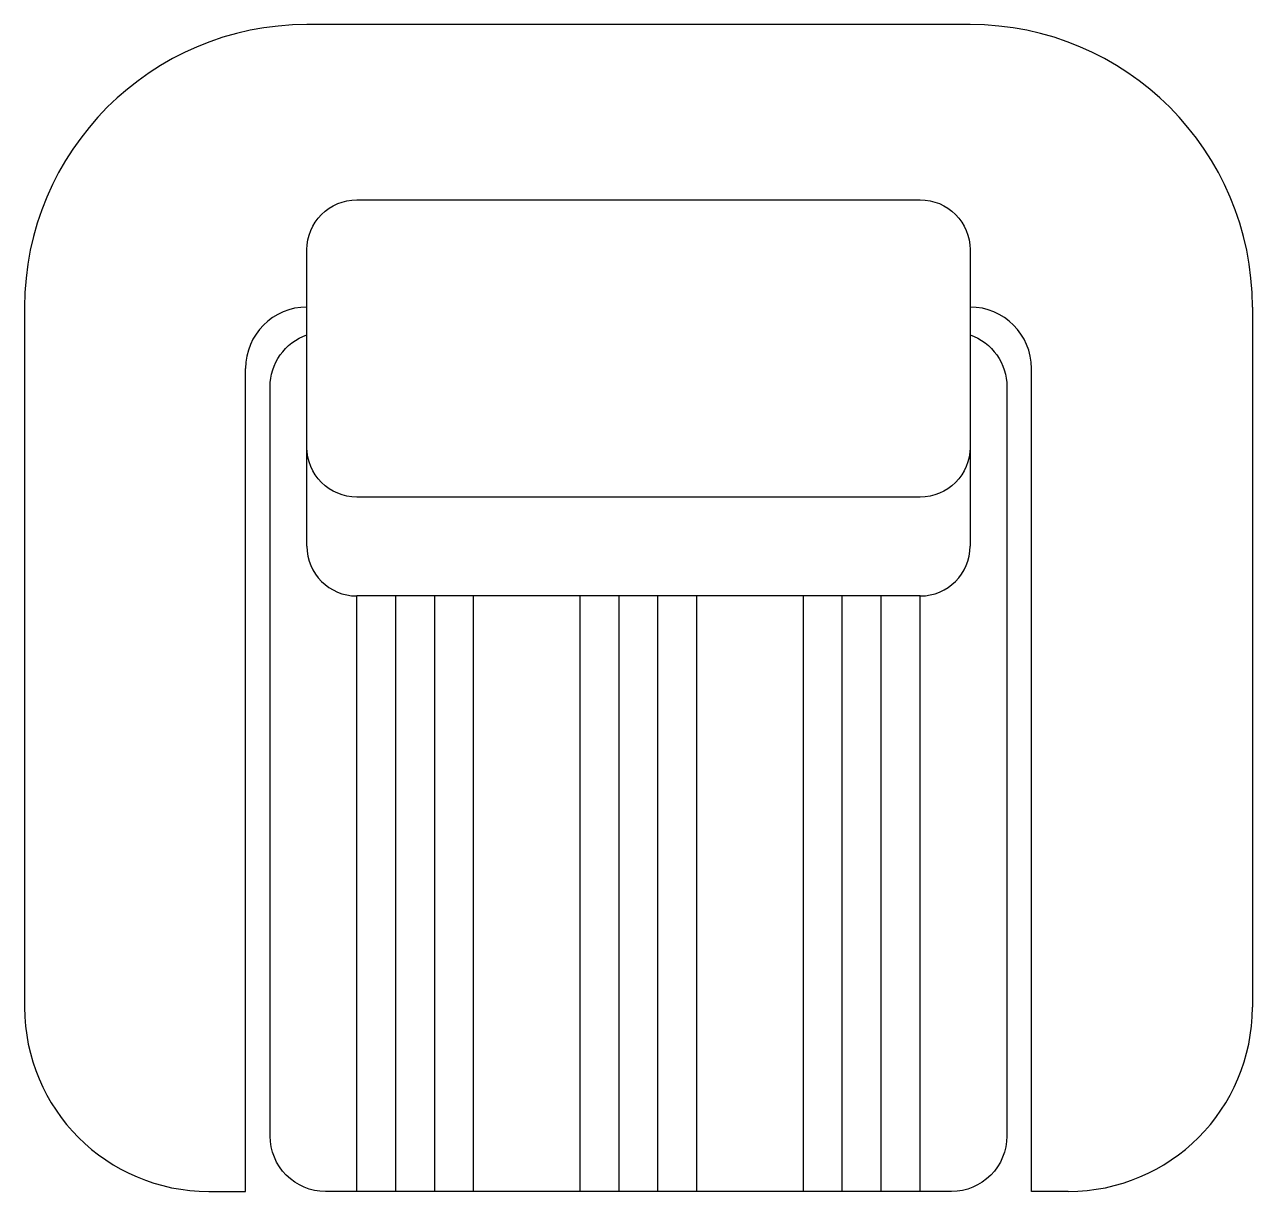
# Model space of a CAD drawing. Header units: millimetres. Extents: x -835.844 to -834.844, y 2713.39 to 2714.34.
import ezdxf

# ---------------------------------------------------------------- set-up
doc = ezdxf.new("R2010")
doc.units = ezdxf.units.MM
doc.header["$LTSCALE"] = 10
doc.layers.add('Móveis_sofás', color=2, linetype='Continuous')

msp = doc.modelspace()

# ---------------------------------------------------------------- linework, layer by layer
at = {"layer": 'Móveis_sofás'}
for p, q in [((-835.0742, 2714.33968), (-835.6142, 2714.33968)), ((-835.8442, 2714.10968), (-835.8442, 2713.53968)), ((-834.8442, 2714.10968), (-834.8442, 2713.53968)), ((-835.6642, 2713.38968), (-835.6642, 2714.05968)), ((-835.0242, 2713.38968), (-835.0242, 2714.05968)), ((-835.6142, 2713.91496), (-835.6142, 2713.99546)), ((-835.0742, 2713.99546), (-835.0742, 2713.91496)), ((-835.1147, 2713.87446), (-835.5737, 2713.87446)), ((-835.6942, 2713.38968), (-835.6642, 2713.38968)), ((-834.9942, 2713.38968), (-835.0242, 2713.38968))]:
    msp.add_line(p, q, dxfattribs=at)
at = {"layer": 'Móveis_sofás', "color": 1}
for p, q in [((-835.5737, 2713.38968), (-835.5737, 2713.87446)), ((-835.54195, 2713.38968), (-835.54195, 2713.87446)), ((-835.5102, 2713.38968), (-835.5102, 2713.87446)), ((-835.47845, 2713.38968), (-835.47845, 2713.87446)), ((-835.39183, 2713.38968), (-835.39183, 2713.87446)), ((-835.36008, 2713.38968), (-835.36008, 2713.87446)), ((-835.32833, 2713.38968), (-835.32833, 2713.87446)), ((-835.29658, 2713.38968), (-835.29658, 2713.87446)), ((-835.20995, 2713.38968), (-835.20995, 2713.87446)), ((-835.1782, 2713.38968), (-835.1782, 2713.87446)), ((-835.14645, 2713.38968), (-835.14645, 2713.87446)), ((-835.1147, 2713.38968), (-835.1147, 2713.87446))]:
    msp.add_line(p, q, dxfattribs=at)
at = {"layer": 'Móveis_sofás'}
msp.add_lwpolyline([(-835.0742, 2714.15646), (-835.0742, 2713.99546, -0.414214), (-835.1147, 2713.95496), (-835.5737, 2713.95496, -0.414214), (-835.6142, 2713.99546), (-835.6142, 2714.15646, -0.414214), (-835.5737, 2714.19696), (-835.1147, 2714.19696, -0.414214)], format="xyb", close=True, dxfattribs=at)
msp.add_lwpolyline([(-835.0742, 2714.08711, -0.317837), (-835.0442, 2714.04468), (-835.0442, 2713.43468, -0.414214), (-835.0892, 2713.38968), (-835.5992, 2713.38968, -0.414214), (-835.6442, 2713.43468), (-835.6442, 2714.04468, -0.317837), (-835.6142, 2714.08711, -0.317837)], format="xyb", dxfattribs=at)
for centre, radius, start, end in [((-835.6142, 2714.10968), 0.23, 90, 180), ((-835.0742, 2714.10968), 0.23, 0, 90), ((-835.6142, 2714.05968), 0.05, 90, 180), ((-835.0742, 2714.05968), 0.05, 0, 90), ((-835.5737, 2713.91496), 0.0405, 180, 270), ((-835.1147, 2713.91496), 0.0405, 270, 0), ((-835.6942, 2713.53968), 0.15, 180, 270), ((-834.9942, 2713.53968), 0.15, 270, 360)]:
    msp.add_arc(centre, radius, start, end, dxfattribs=at)

doc.saveas('drawing.dxf')
